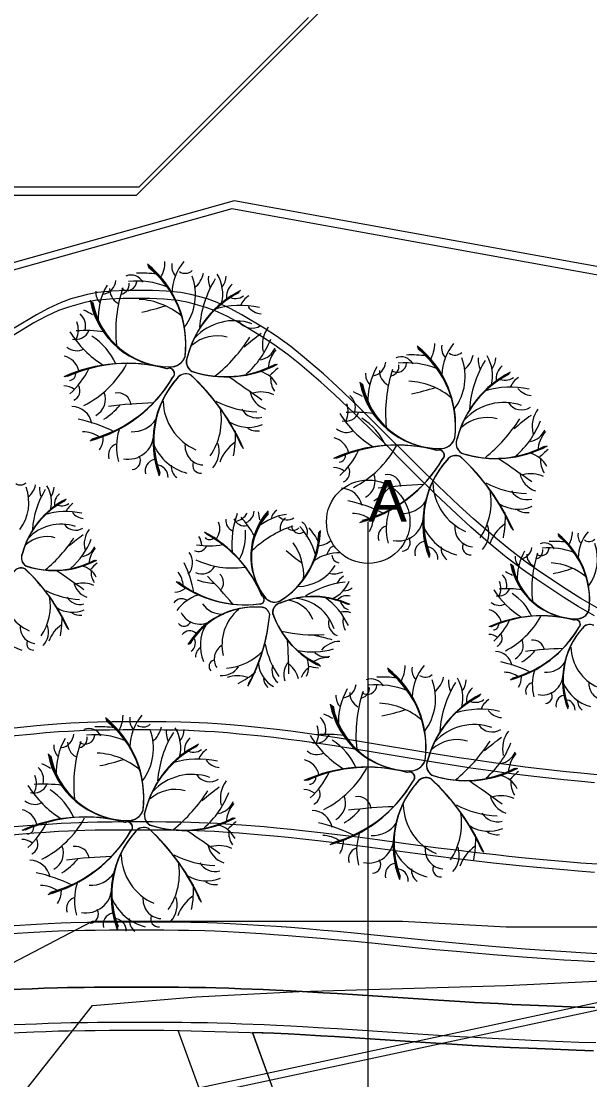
# Model space of a CAD drawing. Header units: metres. Extents: x -1097 to 1588, y -673 to 884.
# Drawn here: x 579.9 to 612.9, y 437.7 to 499 of the extents above; entities that cross this region are included whole.
import ezdxf

# ---------------------------------------------------------------- set-up
doc = ezdxf.new("R2010")
doc.units = ezdxf.units.M
for name, color, linetype, lineweight, plot in [('CORTES', 1, 'Continuous', 0, False), ('CRECIDA_Q100', 5, 'Continuous', 0, False), ('CRECIDA_Q2', 150, 'Continuous', 0, False), ('EXTENSIONES', 252, 'Continuous', 0, False), ('Senderos', 94, 'Continuous', 0, False), ('Solado', 7, 'Continuous', 0, False), ('TERRENO', 188, 'Continuous', 0, False), ('TEXTO', 7, 'Continuous', 0, False), ('VEGETACION', 85, 'Continuous', 0, False), ('VISTA LEJOS', 7, 'Continuous', 0, False)]:
    doc.layers.add(name, color=color, linetype=linetype, lineweight=lineweight, plot=plot)
doc.styles.add('ARIAL', font='arial.ttf')

msp = doc.modelspace()

# ---------------------------------------------------------------- linework, layer by layer
at = {"layer": 'CORTES'}
msp.add_lwpolyline([(600, 175), (600, 470)], dxfattribs=at)
msp.add_circle((600, 470), 2.42, dxfattribs=at)
at = {"layer": 'CRECIDA_Q100'}
msp.add_lwpolyline([(542, 440.344), (548, 440.981), (554, 441.595), (560, 442.178), (566, 442.727), (572, 443.25), (578, 443.721), (584, 446.851), (590, 446.851), (596, 446.851), (602, 446.851), (608, 446.521), (614, 446.521)], dxfattribs=at)
at = {"layer": 'CRECIDA_Q2'}
msp.add_lwpolyline([(578, 434.362), (584, 441.959), (590, 442.461), (596, 442.77), (602, 442.944), (608, 443.125), (614, 443.407)], dxfattribs=at)
at = {"layer": 'EXTENSIONES'}
for points in [[(579.213, 442.884), (580.518, 442.936), (581.211, 442.961), (581.976, 442.985), (582.558, 442.999), (583.522, 443.016), (584.131, 443.024), (584.979, 443.03), (585.785, 443.032), (587.346, 443.032), (588.151, 443.03), (589, 443.024), (589.609, 443.016), (590.573, 442.999), (591.155, 442.985), (591.92, 442.961), (592.613, 442.936), (593.917, 442.884), (594.638, 442.853), (595.486, 442.812), (596.179, 442.775), (597.397, 442.705), (598.201, 442.656), (599.389, 442.581), (600.564, 442.504), (602.896, 442.349), (604.081, 442.272), (605.31, 442.195), (606.174, 442.145), (607.547, 442.071), (608.352, 442.031), (609.406, 441.983), (610.357, 441.944), (612.165, 441.875), (613.146, 441.841)], [(579.317, 440.386), (580.613, 440.438), (581.295, 440.463), (582.044, 440.486), (582.61, 440.499), (583.56, 440.516), (584.156, 440.524), (584.991, 440.53), (585.788, 440.532), (587.343, 440.532), (588.14, 440.53), (588.975, 440.524), (589.054, 440.523)], [(605.849, 394.179), (588.981, 440.524)], [(589.054, 440.523), (594.524, 440.355), (595.359, 440.315), (596.041, 440.278), (597.25, 440.209), (598.047, 440.161), (599.228, 440.086), (600.399, 440.01), (602.732, 439.854), (603.922, 439.777), (605.161, 439.7), (606.034, 439.649), (607.417, 439.574), (608.233, 439.533), (609.299, 439.485), (610.259, 439.446), (612.073, 439.377), (613.062, 439.342)], [(610.039, 394.362), (593.285, 440.393)]]:
    msp.add_lwpolyline(points, dxfattribs=at)
at = {"layer": 'Senderos'}
for points in [[(589.126, 440.994), (589.205, 440.993)], [(588.975, 440.524), (589.054, 440.523)]]:
    msp.add_lwpolyline(points, dxfattribs=at)
at = {"layer": 'Solado'}
for points in [[(613.146, 441.841), (612.165, 441.875), (610.357, 441.944), (609.406, 441.983), (608.352, 442.031), (607.547, 442.071), (606.174, 442.145), (605.31, 442.195), (604.081, 442.272), (602.896, 442.349), (600.564, 442.504), (599.389, 442.581), (598.201, 442.656), (597.397, 442.705), (596.179, 442.775), (595.486, 442.812), (594.638, 442.853), (593.917, 442.884), (592.613, 442.936), (591.92, 442.961), (591.155, 442.985), (590.573, 442.999), (589.609, 443.016), (589, 443.024), (588.151, 443.03), (587.346, 443.032), (585.785, 443.032), (584.979, 443.03), (584.131, 443.024), (583.522, 443.016), (582.558, 442.999), (581.976, 442.985), (581.211, 442.961), (580.518, 442.936), (579.213, 442.884)], [(579.317, 440.386), (580.613, 440.438), (581.295, 440.463), (582.044, 440.486), (582.61, 440.499), (583.56, 440.516), (584.156, 440.524), (584.991, 440.53), (585.788, 440.532), (587.343, 440.532), (588.14, 440.53), (589.034, 440.524), (594.524, 440.355), (595.359, 440.315), (596.041, 440.278), (597.25, 440.209), (598.047, 440.161), (599.228, 440.086), (600.399, 440.01), (602.732, 439.854), (603.922, 439.777), (605.161, 439.7), (606.034, 439.649), (607.417, 439.574), (608.233, 439.533), (609.299, 439.485), (610.259, 439.446), (612.073, 439.377), (613.062, 439.342)]]:
    msp.add_lwpolyline(points, dxfattribs=at)
at = {"layer": 'TERRENO'}
for points in [[(576.735, 488.933), (586.565, 488.933), (586.565, 488.933), (596.396, 498.763), (599.66, 502.056)], [(613.129, 464.539), (612.179, 465.086), (611.343, 465.614), (609.788, 466.651), (608.953, 467.236), (608.002, 467.956), (607.254, 468.571), (605.958, 469.694), (605.122, 470.452), (603.913, 471.604), (602.732, 472.766), (600.399, 475.099), (599.228, 476.251), (598.047, 477.374), (597.25, 478.094), (596.041, 479.131), (595.359, 479.678), (594.524, 480.283), (593.813, 480.744), (592.517, 481.521), (591.836, 481.896), (591.087, 482.241), (590.521, 482.443), (589.57, 482.702), (588.975, 482.817), (588.14, 482.904), (587.343, 482.933), (585.788, 482.933), (584.991, 482.904), (584.156, 482.817), (583.56, 482.702), (582.61, 482.443), (582.044, 482.241), (581.295, 481.896), (580.613, 481.521), (579.317, 480.744)], [(613.129, 454.866), (612.179, 454.958), (611.343, 455.046), (609.788, 455.218), (608.953, 455.316), (608.003, 455.436), (607.254, 455.538), (605.958, 455.726), (605.122, 455.852), (603.913, 456.044), (602.732, 456.238), (600.399, 456.627), (599.228, 456.819), (598.047, 457.006), (597.25, 457.126), (596.041, 457.299), (595.359, 457.39), (594.524, 457.491), (593.813, 457.567), (592.517, 457.697), (591.836, 457.759), (591.087, 457.817), (590.521, 457.851), (589.57, 457.894), (588.975, 457.913), (588.14, 457.927), (587.343, 457.932), (585.788, 457.932), (584.991, 457.927), (584.156, 457.913), (583.56, 457.894), (582.61, 457.851), (582.044, 457.817), (581.295, 457.759), (580.613, 457.697), (579.317, 457.567)], [(613.129, 449.679), (612.179, 449.752), (611.343, 449.823), (609.788, 449.961), (608.953, 450.039), (608.003, 450.135), (607.254, 450.217), (605.958, 450.367), (605.122, 450.468), (603.913, 450.622), (602.732, 450.776), (600.399, 451.088), (599.228, 451.241), (598.047, 451.391), (597.25, 451.487), (596.041, 451.625), (595.359, 451.698), (594.524, 451.779), (593.813, 451.84), (592.517, 451.944), (591.836, 451.994), (591.087, 452.04), (590.521, 452.067), (589.57, 452.101), (588.975, 452.117), (588.14, 452.128), (587.343, 452.132), (585.788, 452.132), (584.991, 452.128), (584.156, 452.117), (583.56, 452.101), (582.61, 452.067), (582.044, 452.04), (581.295, 451.994), (580.613, 451.944), (579.317, 451.84)], [(613.129, 444.492), (612.179, 444.547), (611.343, 444.6), (609.788, 444.704), (608.953, 444.762), (608.003, 444.834), (607.254, 444.896), (605.958, 445.008), (605.122, 445.084), (603.913, 445.199), (602.732, 445.315), (600.399, 445.549), (599.228, 445.664), (598.047, 445.776), (597.25, 445.848), (596.041, 445.952), (595.359, 446.006), (594.524, 446.067), (593.813, 446.113), (592.517, 446.191), (591.836, 446.228), (591.087, 446.263), (590.521, 446.283), (589.57, 446.309), (588.975, 446.32), (588.14, 446.329), (587.343, 446.332), (585.788, 446.332), (584.991, 446.329), (584.156, 446.32), (583.56, 446.309), (582.61, 446.283), (582.044, 446.263), (581.295, 446.228), (580.613, 446.191), (579.317, 446.113)]]:
    msp.add_lwpolyline(points, dxfattribs=at)
at = {"layer": 'TEXTO', "color": 141}
msp.add_lwpolyline([(942.808, 512.252), (491.207, 415.553)], dxfattribs=at)
at = {"layer": 'VEGETACION', "color": 254}
msp.add_lwpolyline([(613.062, 439.342), (612.073, 439.377), (610.259, 439.446), (609.299, 439.485), (608.233, 439.533), (607.417, 439.574), (606.034, 439.649), (605.161, 439.7), (603.922, 439.777), (602.732, 439.854), (600.399, 440.01), (599.228, 440.086), (598.047, 440.161), (597.25, 440.209), (596.041, 440.278), (595.359, 440.315), (594.524, 440.355), (593.285, 440.393), (594.826, 436.159)], dxfattribs=at)
at = {"layer": 'VEGETACION'}
for centre, radius, start, end in [((583.564, 480.316), 5.862, -7.01261, 51.76086), ((583.62, 480.302), 5.803, -7.01261, 51.76086), ((583.676, 480.287), 5.745, -7.01261, 51.76086), ((583.733, 480.273), 5.686, -7.01261, 51.76086), ((586.345, 485.081), 1.869, -30.31086, -0.13685), ((589.441, 484.822), 0.839, 169.67781, -136.28872), ((591.613, 483.157), 3, 140.20303, 178.19473), ((586.246, 483.526), 0.775, 26.98899, 112.35361), ((586.863, 477.834), 6.571, 82.33941, 92.54677), ((589.386, 484.977), 0.58, -125.06785, -46.75849), ((586.845, 483.157), 3.133, -37.03996, 20.27839), ((589.082, 484.657), 1.382, -52.21385, -10.74588), ((592.079, 484.112), 1.353, 174.4694, -156.12237), ((589.388, 483.209), 2.176, -14.12065, 31.52713), ((590.714, 484.255), 1.04, -37.87568, -0.69377), ((588.184, 481.795), 3.845, 149.94734, -176.82535), ((584.493, 484.065), 0.878, -80.57325, -5.45985), ((585.941, 483.494), 0.939, 178.87088, -119.62745), ((593.218, 481.061), 7.859, 161.42441, -173.90455), ((586.024, 483.951), 0.548, -126.83758, -2.22247), ((585.577, 483.748), 0.561, -77.85985, 7.89186), ((586.567, 479.198), 4.754, 68.3223, 95.67587), ((596.462, 480.804), 6.258, 148.36683, 175.73086), ((592.706, 483.051), 0.93, 129.13352, -169.79062), ((585.052, 483.29), 0.855, 175.5863, -134.2924), ((586.524, 478.798), 4.093, 49.1819, 87.28655), ((595.167, 478.074), 5.846, 117.23254, 165.08268), ((595.228, 478.066), 5.906, 117.23254, 165.08268), ((595.29, 478.057), 5.967, 117.23254, 165.08268), ((595.351, 478.049), 6.027, 117.23254, 165.08268), ((592.298, 483.748), 0.81, -119.40791, -53.77718), ((593.715, 482.077), 1.206, 122.42615, 158.39057), ((588.52, 483.704), 4.73, -169.39915, -90.61113), ((588.527, 483.656), 4.683, -169.39915, -90.61113), ((588.533, 483.608), 4.635, -169.39915, -90.61113), ((588.54, 483.559), 4.588, -169.39915, -90.61113), ((584.679, 493.273), 11.329, -78.88119, -71.62327), ((592.587, 477.544), 4.996, 77.26203, 107.34819), ((593.912, 483.174), 1.128, -141.31419, -95.81178), ((582.678, 481.348), 0.931, -14.60648, 49.15979), ((581.012, 476.744), 6.054, 60.2465, 65.67795), ((592.225, 478.533), 3.119, 70.80163, 137.40588), ((583.041, 481.396), 0.827, -103.47011, -23.89102), ((581.938, 481.129), 1.251, -25.45632, 21.23769), ((583.633, 473.73), 7.353, 81.86691, 94.41278), ((593.253, 482.143), 0.922, -146.51659, -56.55935), ((595.555, 480.254), 1.693, 143.15964, -166.58772), ((587.817, 484.202), 6.03, -148.02706, -121.83538), ((582.076, 477.712), 3.584, 23.33462, 57.91194), ((591.235, 478.588), 2.189, 74.31841, 131.55014), ((585.16, 485.819), 9.484, -50.96163, -32.70067), ((602.258, 469.236), 14.413, 125.94383, 130.94741), ((589.564, 482.423), 5.12, -49.01403, -20.95397), ((583.089, 480.793), 0.88, -130.29884, -61.78587), ((593.554, 480.507), 1.134, -79.471, -22.67378), ((596.031, 478.773), 1.835, 139.45159, 176.95737), ((599.213, 475.578), 5.862, -7.01261, 51.76086), ((599.27, 475.564), 5.803, -7.01261, 51.76086), ((599.326, 475.549), 5.745, -7.01261, 51.76086), ((599.382, 475.535), 5.686, -7.01261, 51.76086), ((601.994, 480.343), 1.869, -30.31086, -0.13685), ((605.09, 480.084), 0.839, 169.67781, -136.28872), ((607.263, 478.419), 3, 140.20303, 178.19473), ((605.036, 480.239), 0.58, -125.06785, -46.75849), ((582.1, 478.485), 1.149, 14.16374, 76.17617), ((588.519, 479.881), 0.907, -93.13221, -17.97388), ((588.526, 479.87), 0.898, -93.13221, -17.97388), ((588.532, 479.86), 0.889, -93.13221, -17.97388), ((588.539, 479.85), 0.88, -93.13221, -17.97388), ((590.109, 479.283), 0.66, 153.41984, -121.27123), ((590.118, 479.287), 0.667, 153.41984, -121.27123), ((590.127, 479.292), 0.674, 153.41984, -121.27123), ((590.137, 479.296), 0.681, 153.41984, -121.27123), ((600.143, 479.327), 0.878, -80.57325, -5.45985), ((601.895, 478.787), 0.775, 26.98899, 112.35361), ((602.217, 474.46), 4.754, 68.3223, 95.67587), ((602.513, 473.096), 6.571, 82.33941, 92.54677), ((602.494, 478.418), 3.133, -37.03996, 20.27839), ((604.732, 479.918), 1.382, -52.21385, -10.74588), ((612.112, 476.065), 6.258, 148.36683, 175.73086), ((607.728, 479.374), 1.353, 174.4694, -156.12237), ((605.038, 478.47), 2.176, -14.12065, 31.52713), ((606.364, 479.517), 1.04, -37.87568, -0.69377), ((585.984, 470.303), 8.881, 74.72725, 114.24073), ((586.016, 470.389), 8.792, 74.72725, 114.24073), ((586.048, 470.474), 8.703, 74.72725, 114.24073), ((586.08, 470.56), 8.615, 74.72725, 114.24073), ((582.649, 478.582), 0.39, -87.47941, 11.74599), ((579.51, 480.944), 4.762, -47.90984, -25.81356), ((580.848, 481.964), 5.869, -63.07438, -28.86719), ((588.451, 478.587), 0.311, -49.80286, 114.20931), ((588.458, 478.589), 0.308, -49.80286, 114.20931), ((588.466, 478.592), 0.305, -49.80286, 114.20931), ((588.473, 478.595), 0.302, -49.80286, 114.20931), ((591.695, 484.61), 6.199, -108.13167, -62.2585), ((591.721, 484.669), 6.263, -108.13167, -62.2585), ((591.746, 484.728), 6.327, -108.13167, -62.2585), ((591.772, 484.787), 6.391, -108.13167, -62.2585), ((593.362, 477.245), 1.513, 26.97872, 76.13005), ((601.824, 470.746), 10.79, 130.7293, 134.41442), ((600.701, 478.552), 0.855, 175.5863, -134.2924), ((603.834, 477.057), 3.845, 149.94734, -176.82535), ((601.59, 478.756), 0.939, 178.87088, -119.62745), ((608.867, 476.323), 7.859, 161.42441, -173.90455), ((601.674, 479.212), 0.548, -126.83758, -2.22247), ((601.227, 479.01), 0.561, -77.85985, 7.89186), ((610.94, 473.319), 5.967, 117.23254, 165.08268), ((611.001, 473.311), 6.027, 117.23254, 165.08268), ((608.356, 478.313), 0.93, 129.13352, -169.79062), ((581.795, 482.372), 7.95, -74.86791, -30.40238), ((581.869, 482.337), 7.87, -74.86791, -30.40238), ((581.943, 482.302), 7.791, -74.86791, -30.40238), ((582.017, 482.267), 7.711, -74.86791, -30.40238), ((593.028, 474.64), 5.509, 138.41245, -158.97879), ((592.989, 474.682), 5.454, 138.41245, -158.97879), ((592.951, 474.725), 5.399, 138.41245, -158.97879), ((592.913, 474.767), 5.344, 138.41245, -158.97879), ((589.431, 477.929), 0.64, 64.15715, 144.97171), ((589.429, 477.939), 0.634, 64.15715, 144.97171), ((589.427, 477.948), 0.627, 64.15715, 144.97171), ((589.424, 477.958), 0.621, 64.15715, 144.97171), ((581.228, 469.306), 12.511, 23.86454, 47.40587), ((581.145, 469.208), 12.64, 23.86454, 47.40587), ((581.063, 469.109), 12.769, 23.86454, 47.40587), ((580.981, 469.01), 12.898, 23.86454, 47.40587), ((557.517, 427.296), 61.595, 53.87007, 56.06767), ((595.647, 478.297), 1.306, 175.41939, -146.01117), ((604.169, 478.966), 4.73, -169.39915, -90.61113), ((604.176, 478.918), 4.683, -169.39915, -90.61113), ((604.183, 478.869), 4.635, -169.39915, -90.61113), ((604.19, 478.821), 4.588, -169.39915, -90.61113), ((602.173, 474.059), 4.093, 49.1819, 87.28655), ((610.817, 473.336), 5.846, 117.23254, 165.08268), ((610.878, 473.327), 5.906, 117.23254, 165.08268), ((607.947, 479.01), 0.81, -119.40791, -53.77718), ((609.364, 477.339), 1.206, 122.42615, 158.39057), ((582.348, 476.882), 0.997, 52.25184, 90.5793), ((582.671, 477.601), 0.61, -65.70951, 27.14006), ((583.689, 477.098), 1.069, -61.51977, 22.95033), ((585.468, 476.694), 0.78, 6.63564, 100.13385), ((594.491, 477.826), 1.374, -169.09926, -108.54581), ((593.781, 475.738), 1.784, 65.24594, 104.85446), ((596.662, 472.006), 6.054, 60.2465, 65.67795), ((600.328, 488.535), 11.329, -78.88119, -71.62327), ((608.237, 472.806), 4.996, 77.26203, 107.34819), ((609.562, 478.436), 1.128, -141.31419, -95.81178), ((588.502, 448.324), 28.581, 91.89585, 97.18239), ((591.254, 477.068), 3.15, -178.6401, -113.40996), ((593.769, 482.034), 5.671, -117.27146, -92.28607), ((597.588, 476.391), 1.251, -25.45632, 21.23769), ((598.328, 476.61), 0.931, -14.60648, 49.15979), ((607.875, 473.795), 3.119, 70.80163, 137.40588), ((608.903, 477.405), 0.922, -146.51659, -56.55935), ((582.78, 475.458), 1.222, 10.88374, 88.48923), ((582.7, 479.175), 3.781, -58.5365, -40.24403), ((587.764, 475.905), 3.722, -34.2307, 10.37313), ((593.562, 477.063), 1.045, -148.92217, -74.86876), ((603.467, 479.463), 6.03, -148.02706, -121.83538), ((598.691, 476.658), 0.827, -103.47011, -23.89102), ((599.283, 468.992), 7.353, 81.86691, 94.41278), ((617.908, 464.498), 14.413, 125.94383, 130.94741), ((611.204, 475.516), 1.693, 143.15964, -166.58772), ((581.461, 467.731), 8.396, 63.11546, 78.20425), ((586.331, 476.868), 1.651, -93.06078, -33.79545), ((593.053, 477.562), 2.092, -122.25906, -66.98973), ((597.726, 472.973), 3.584, 23.33462, 57.91194), ((606.885, 473.85), 2.189, 74.31841, 131.55014), ((600.81, 481.081), 9.484, -50.96163, -32.70067), ((605.213, 477.684), 5.12, -49.01403, -20.95397), ((583.424, 473.484), 1.735, 55.05214, 89.71285), ((583.331, 474.9), 1.306, -33.66519, 0.2761), ((588.6, 474.35), 3.202, 162.29182, -164.58266), ((586.091, 475.092), 1.466, -101.26434, -1.15026), ((586.334, 474.985), 5.974, -11.32784, 2.75208), ((593.566, 476.346), 1.081, -121.91184, -83.51776), ((598.739, 476.055), 0.88, -130.29884, -61.78587), ((609.204, 475.769), 1.134, -79.471, -22.67378), ((611.681, 474.035), 1.835, 139.45159, 176.95737), ((585.59, 473.868), 0.66, 109.77659, -161.16161), ((590.194, 475.591), 2.858, -157.33263, -104.24202), ((590.488, 474.402), 1.115, 172.80158, -94.34358), ((589.931, 474.087), 1.423, -42.05543, 18.62735), ((593.602, 472.665), 2.347, 124.73116, 160.55197), ((601.634, 465.565), 8.881, 74.72725, 114.24073), ((597.749, 473.747), 1.149, 14.16374, 76.17617), ((601.666, 465.651), 8.792, 74.72725, 114.24073), ((601.698, 465.736), 8.703, 74.72725, 114.24073), ((601.73, 465.822), 8.615, 74.72725, 114.24073), ((596.498, 477.226), 5.869, -63.07438, -28.86719), ((604.169, 475.142), 0.907, -93.13221, -17.97388), ((604.175, 475.132), 0.898, -93.13221, -17.97388), ((604.182, 475.122), 0.889, -93.13221, -17.97388), ((604.189, 475.112), 0.88, -93.13221, -17.97388), ((605.758, 474.545), 0.66, 153.41984, -121.27123), ((605.768, 474.549), 0.667, 153.41984, -121.27123), ((605.777, 474.553), 0.674, 153.41984, -121.27123), ((605.786, 474.558), 0.681, 153.41984, -121.27123), ((607.345, 479.872), 6.199, -108.13167, -62.2585), ((607.37, 479.931), 6.263, -108.13167, -62.2585), ((607.396, 479.99), 6.327, -108.13167, -62.2585), ((607.422, 480.049), 6.391, -108.13167, -62.2585), ((586.281, 473.541), 0.513, -86.06631, 31.73431), ((598.299, 473.844), 0.39, -87.47941, 11.74599), ((595.16, 476.206), 4.762, -47.90984, -25.81356), ((604.101, 473.848), 0.311, -49.80286, 114.20931), ((604.108, 473.851), 0.308, -49.80286, 114.20931), ((604.116, 473.854), 0.305, -49.80286, 114.20931), ((604.123, 473.857), 0.302, -49.80286, 114.20931), ((605.081, 473.191), 0.64, 64.15715, 144.97171), ((605.079, 473.201), 0.634, 64.15715, 144.97171), ((605.076, 473.21), 0.627, 64.15715, 144.97171), ((605.074, 473.219), 0.621, 64.15715, 144.97171), ((596.877, 464.568), 12.511, 23.86454, 47.40587), ((596.795, 464.469), 12.64, 23.86454, 47.40587), ((596.713, 464.371), 12.769, 23.86454, 47.40587), ((596.631, 464.272), 12.898, 23.86454, 47.40587), ((609.012, 472.507), 1.513, 26.97872, 76.13005), ((617.473, 466.008), 10.79, 130.7293, 134.41442), ((587.734, 472.943), 0.675, 102.03316, -164.99288), ((587.701, 472.594), 0.696, -2.81364, 89.85899), ((589.393, 473.217), 0.818, 174.9157, -126.47299), ((590.278, 473.273), 0.456, 157.63517, -83.3031), ((597.997, 472.144), 0.997, 52.25184, 90.5793), ((598.32, 472.863), 0.61, -65.70951, 27.14006), ((597.445, 477.634), 7.95, -74.86791, -30.40238), ((597.519, 477.599), 7.87, -74.86791, -30.40238), ((597.593, 477.564), 7.791, -74.86791, -30.40238), ((597.667, 477.529), 7.711, -74.86791, -30.40238), ((608.677, 469.902), 5.509, 138.41245, -158.97879), ((608.639, 469.944), 5.454, 138.41245, -158.97879), ((608.601, 469.986), 5.399, 138.41245, -158.97879), ((608.562, 470.029), 5.344, 138.41245, -158.97879), ((573.167, 422.558), 61.595, 53.87007, 56.06767), ((611.297, 473.558), 1.306, 175.41939, -146.01117), ((599.339, 472.359), 1.069, -61.51977, 22.95033), ((601.117, 471.956), 0.78, 6.63564, 100.13385), ((610.14, 473.088), 1.374, -169.09926, -108.54581), ((609.431, 470.999), 1.784, 65.24594, 104.85446), ((579.829, 472.611), 0.479, -125.06785, -46.75849), ((577.729, 471.106), 2.589, -37.03996, 20.27839), ((579.578, 472.346), 1.142, -52.21385, -10.74588), ((585.676, 469.162), 5.171, 148.36683, 175.73086), ((582.054, 471.896), 1.118, 174.4694, -156.12237), ((579.831, 471.149), 1.798, -14.12065, 31.52713), ((580.926, 472.014), 0.859, -37.87568, -0.69377), ((598.43, 470.72), 1.222, 10.88374, 88.48923), ((598.35, 474.436), 3.781, -58.5365, -40.24403), ((604.152, 443.585), 28.581, 91.89585, 97.18239), ((606.904, 472.329), 3.15, -178.6401, -113.40996), ((603.414, 471.167), 3.722, -34.2307, 10.37313), ((609.418, 477.295), 5.671, -117.27146, -92.28607), ((584.656, 466.9), 4.88, 117.23254, 165.08268), ((584.707, 466.893), 4.93, 117.23254, 165.08268), ((584.758, 466.886), 4.98, 117.23254, 165.08268), ((582.572, 471.019), 0.769, 129.13352, -169.79062), ((609.211, 472.325), 1.045, -148.92217, -74.86876), ((584.605, 466.906), 4.83, 117.23254, 165.08268), ((582.235, 471.595), 0.669, -119.40791, -53.77718), ((583.405, 470.214), 0.996, 122.42615, 158.39057), ((592.617, 470.662), 0.769, -67.11701, -3.35075), ((597.1, 468.017), 3.908, 138.09032, -143.12166), ((595.084, 470.083), 0.707, 123.07576, 173.19706), ((597.11, 462.992), 8.396, 63.11546, 78.20425), ((601.981, 472.13), 1.651, -93.06078, -33.79545), ((608.703, 472.824), 2.092, -122.25906, -66.98973), ((609.216, 471.608), 1.081, -121.91184, -83.51776), ((582.474, 466.468), 4.128, 77.26203, 107.34819), ((583.569, 471.121), 0.932, -141.31419, -95.81178), ((592.46, 470.114), 0.727, 177.19062, -114.2964), ((597.072, 468.728), 4.982, 159.46241, -174.34591), ((592.831, 470.448), 0.683, -155.98064, -76.40156), ((592.102, 471.038), 1.034, -77.96685, -31.27285), ((588.103, 466.205), 6.075, 29.35638, 41.90224), ((597.071, 467.989), 3.869, 138.09032, -143.12166), ((597.043, 467.96), 3.83, 138.09032, -143.12166), ((597.015, 467.931), 3.791, 138.09032, -143.12166), ((595.679, 467.278), 3.177, 97.4368, 130.66411), ((588.761, 469.439), 5.002, 7.73596, 13.16741), ((595.311, 470.839), 0.725, -133.08378, -57.97038), ((595.665, 469.602), 0.776, 126.36034, -172.13798), ((599.074, 468.746), 1.735, 55.05214, 89.71285), ((598.981, 470.162), 1.306, -33.66519, 0.2761), ((604.25, 469.612), 3.202, 162.29182, -164.58266), ((601.741, 470.354), 1.466, -101.26434, -1.15026), ((601.984, 470.247), 5.974, -11.32784, 2.75208), ((582.175, 467.286), 2.577, 70.80163, 137.40588), ((583.024, 470.269), 0.762, -146.51659, -56.55935), ((584.926, 468.708), 1.399, 143.15964, -166.58772), ((587.038, 462.941), 7.338, 22.21671, 61.7302), ((590.449, 469.602), 0.949, -38.3468, 23.66563), ((589.93, 469.228), 2.961, -29.17592, 5.40141), ((597.729, 463.608), 6.494, 108.91387, 133.58492), ((592.424, 469.474), 4.747, -59.52315, -0.74968), ((592.405, 469.519), 4.795, -59.52315, -0.74968), ((592.386, 469.563), 4.844, -59.52315, -0.74968), ((595.649, 469.968), 0.464, -130.37039, -44.61868), ((596.006, 469.778), 0.453, -179.34812, -54.73301), ((593.164, 467.032), 3.928, 15.81177, 43.16533), ((595.839, 469.418), 0.64, -25.52155, 59.84308), ((592.418, 466.151), 5.429, 29.82887, 40.03623), ((601.24, 469.13), 0.66, 109.77659, -161.16161), ((605.844, 470.853), 2.858, -157.33263, -104.24202), ((606.138, 469.664), 1.115, 172.80158, -94.34358), ((605.58, 469.349), 1.423, -42.05543, 18.62735), ((609.252, 467.927), 2.347, 124.73116, 160.55197), ((610.304, 469.424), 1.544, -30.31086, -0.13685), ((614.657, 467.834), 2.478, 140.20303, 178.19473), ((581.357, 467.331), 1.809, 74.31841, 131.55014), ((576.337, 473.306), 7.836, -50.96163, -32.70067), ((590.465, 459.604), 11.909, 125.94383, 130.94741), ((579.976, 470.5), 4.231, -49.01403, -20.95397), ((589.523, 468.633), 0.824, -0.2587, 38.06877), ((590.789, 469.291), 0.323, -139.98994, -40.76454), ((587.111, 462.963), 7.265, 22.21671, 61.7302), ((587.183, 462.985), 7.191, 22.21671, 61.7302), ((587.255, 463.007), 7.118, 22.21671, 61.7302), ((592.443, 469.43), 4.698, -59.52315, -0.74968), ((592.879, 466.859), 3.382, -3.32863, 34.77602), ((596.909, 470.136), 1.544, -82.82139, -52.64739), ((601.93, 468.803), 0.513, -86.06631, 31.73431), ((603.384, 468.205), 0.675, 102.03316, -164.99288), ((610.222, 468.138), 0.64, 26.98899, 112.35361), ((610.732, 463.436), 5.429, 82.33941, 92.54677), ((608.006, 465.487), 4.844, -7.01261, 51.76086), ((608.052, 465.475), 4.795, -7.01261, 51.76086), ((608.099, 465.463), 4.747, -7.01261, 51.76086), ((608.145, 465.451), 4.698, -7.01261, 51.76086), ((612.862, 469.21), 0.693, 169.67781, -136.28872), ((612.817, 469.338), 0.479, -125.06785, -46.75849), ((580.434, 467.909), 0.551, 153.41984, -121.27123), ((580.441, 467.913), 0.557, 153.41984, -121.27123), ((580.449, 467.916), 0.563, 153.41984, -121.27123), ((583.273, 468.917), 0.937, -79.471, -22.67378), ((585.32, 467.484), 1.516, 139.45159, 176.95737), ((588.807, 467.634), 1.01, -41.62679, 35.9787), ((590.157, 468.783), 0.504, -118.22004, -25.37047), ((590.759, 472.536), 3.935, -100.42037, -78.3241), ((601.441, 475.348), 9.361, -131.39173, -124.13381), ((598.297, 465.714), 2.478, 87.69249, 125.68419), ((598.296, 467.976), 0.693, 117.16728, 171.20074), ((603.351, 467.856), 0.696, -2.81364, 89.85899), ((605.043, 468.479), 0.818, 174.9157, -126.47299), ((605.927, 468.535), 0.456, 157.63517, -83.3031), ((611.823, 466.709), 3.177, 149.94734, -176.82535), ((608.774, 468.584), 0.725, -80.57325, -5.45985), ((615.983, 466.102), 6.494, 161.42441, -173.90455), ((610.038, 468.49), 0.453, -126.83758, -2.22247), ((609.67, 468.322), 0.464, -77.85985, 7.89186), ((610.487, 464.563), 3.928, 68.3223, 95.67587), ((610.717, 467.834), 2.589, -37.03996, 20.27839), ((580.426, 467.906), 0.546, 153.41984, -121.27123), ((581.737, 472.307), 5.122, -108.13167, -62.2585), ((581.758, 472.356), 5.175, -108.13167, -62.2585), ((581.779, 472.405), 5.228, -108.13167, -62.2585), ((581.8, 472.454), 5.281, -108.13167, -62.2585), ((590.106, 460.852), 8.915, 130.7293, 134.41442), ((583.077, 464.613), 6.938, 10.60493, 25.69371), ((592.101, 472.172), 4.849, -115.58492, -81.37772), ((598.37, 468.09), 0.479, -177.57839, -99.26902), ((612.101, 468.286), 3.908, -169.39915, -90.61113), ((609.235, 467.944), 0.707, 175.5863, -134.2924), ((609.97, 468.112), 0.776, 178.87088, -119.62745), ((610.451, 464.232), 3.382, 49.1819, 87.28655), ((579.866, 466.787), 0.529, 64.15715, 144.97171), ((579.864, 466.795), 0.523, 64.15715, 144.97171), ((579.862, 466.803), 0.518, 64.15715, 144.97171), ((579.861, 466.81), 0.513, 64.15715, 144.97171), ((573.088, 459.662), 10.337, 23.86454, 47.40587), ((573.02, 459.581), 10.444, 23.86454, 47.40587), ((572.952, 459.499), 10.55, 23.86454, 47.40587), ((572.884, 459.418), 10.657, 23.86454, 47.40587), ((553.496, 424.95), 50.894, 53.87007, 56.06767), ((583.114, 466.222), 1.25, 26.97872, 76.13005), ((585.002, 467.091), 1.079, 175.41939, -146.01117), ((587.836, 466.219), 1.434, 2.5416, 37.20232), ((590.339, 467.862), 0.883, -114.03031, -29.56021), ((590.969, 466.493), 0.645, -45.87489, 47.62332), ((595.898, 468.84), 2.589, -89.5505, -32.23214), ((598.007, 468.127), 1.142, -104.72438, -63.25642), ((605.897, 462.535), 5.002, 60.2465, 65.67795), ((612.106, 468.246), 3.869, -169.39915, -90.61113), ((612.112, 468.206), 3.83, -169.39915, -90.61113), ((612.118, 468.166), 3.791, -169.39915, -90.61113), ((608.927, 476.192), 9.361, -78.88119, -71.62327), ((584.047, 466.702), 1.136, -169.09926, -108.54581), ((583.46, 464.976), 1.474, 65.24594, 104.85446), ((592.845, 471.756), 6.568, -127.37844, -82.91291), ((592.859, 471.69), 6.503, -127.37844, -82.91291), ((592.873, 471.624), 6.437, -127.37844, -82.91291), ((592.887, 471.557), 6.371, -127.37844, -82.91291), ((591.203, 469.555), 3.124, -111.04704, -92.75457), ((573.895, 450.236), 23.615, 39.38532, 44.67185), ((599.192, 461.352), 5.171, 95.85629, 123.22032), ((597.211, 467.199), 1.798, -66.63119, -20.98341), ((599.157, 465.889), 1.118, 121.95887, 151.36709), ((606.662, 466.158), 1.034, -25.45632, 21.23769), ((607.274, 466.339), 0.769, -14.60648, 49.15979), ((581.372, 466.075), 2.603, -178.6401, -113.40996), ((583.45, 470.178), 4.686, -117.27146, -92.28607), ((588.718, 466.992), 1.079, -86.17573, -52.23443), ((591.007, 463.26), 2.646, 109.78128, 142.9068), ((593.71, 465.489), 0.257, -102.31339, 61.69877), ((593.715, 465.485), 0.255, -102.31339, 61.69877), ((593.721, 465.482), 0.252, -102.31339, 61.69877), ((593.727, 465.478), 0.249, -102.31339, 61.69877), ((598.777, 464.944), 0.769, 76.62298, 137.69885), ((598.564, 466.856), 0.859, -90.38621, -53.2043), ((611.52, 468.697), 4.982, -148.02706, -121.83538), ((607.574, 466.379), 0.683, -103.47011, -23.89102), ((608.063, 460.045), 6.075, 81.86691, 94.41278), ((606.777, 463.334), 2.961, 23.33462, 57.91194), ((578.489, 465.115), 3.076, -34.2307, 10.37313), ((583.279, 466.071), 0.864, -148.92217, -74.86876), ((589.178, 464.991), 0.546, 57.26605, 146.32785), ((591.517, 466.014), 1.364, -145.57132, -86.30599), ((594.592, 466.095), 0.75, -145.64274, -70.48442), ((594.589, 466.085), 0.742, -145.64274, -70.48442), ((594.586, 466.076), 0.735, -145.64274, -70.48442), ((594.583, 466.066), 0.727, -145.64274, -70.48442), ((595, 464.752), 0.546, 100.90931, -173.78177), ((595.008, 464.748), 0.551, 100.90931, -173.78177), ((595.015, 464.744), 0.557, 100.90931, -173.78177), ((595.023, 464.74), 0.563, 100.90931, -173.78177), ((596.751, 460.828), 4.83, 64.72201, 112.57215), ((596.776, 460.783), 4.88, 64.72201, 112.57215), ((596.802, 460.739), 4.93, 64.72201, 112.57215), ((596.828, 460.694), 4.98, 64.72201, 112.57215), ((595.111, 463.664), 1.809, 21.80787, 79.03961), ((595.573, 462.988), 2.577, 18.29109, 84.89534), ((595.106, 462.253), 4.128, 24.75149, 54.83765), ((599.028, 465.563), 0.669, -171.91844, -106.28771), ((607.614, 465.881), 0.727, -130.29884, -61.78587), ((582.859, 466.484), 1.729, -122.25906, -66.98973), ((577.307, 464.354), 4.936, -11.32784, 2.75208), ((583.283, 465.479), 0.893, -121.91184, -83.51776), ((590.232, 465.279), 1.211, -153.77487, -53.66079), ((593.424, 460.504), 4.552, 85.90191, 148.51067), ((593.432, 460.55), 4.506, 85.90191, 148.51067), ((593.441, 460.596), 4.461, 85.90191, 148.51067), ((593.449, 460.643), 4.415, 85.90191, 148.51067), ((594.123, 462.887), 2.603, 128.84937, -165.92049), ((583.675, 465.571), 10.657, -28.646, -5.10467), ((583.781, 465.566), 10.55, -28.646, -5.10467), ((583.887, 465.562), 10.444, -28.646, -5.10467), ((583.993, 465.558), 10.337, -28.646, -5.10467), ((593.772, 464.516), 0.529, 11.64661, 92.46118), ((593.777, 464.522), 0.523, 11.64661, 92.46118), ((593.782, 464.528), 0.518, 11.64661, 92.46118), ((593.787, 464.534), 0.513, 11.64661, 92.46118), ((599.29, 466.391), 5.122, -160.64221, -114.76904), ((599.342, 466.404), 5.175, -160.64221, -114.76904), ((599.394, 466.417), 5.228, -160.64221, -114.76904), ((599.445, 466.43), 5.281, -160.64221, -114.76904), ((598.645, 463.793), 0.996, 69.91561, 105.88004), ((610.005, 457.213), 7.338, 74.72725, 114.24073), ((606.796, 463.973), 0.949, 14.16374, 76.17617), ((610.032, 457.284), 7.265, 74.72725, 114.24073), ((610.059, 457.355), 7.191, 74.72725, 114.24073), ((610.085, 457.425), 7.118, 74.72725, 114.24073), ((605.762, 466.848), 4.849, -63.07438, -28.86719), ((612.1, 465.127), 0.75, -93.13221, -17.97388), ((612.106, 465.118), 0.742, -93.13221, -17.97388), ((612.111, 465.11), 0.735, -93.13221, -17.97388), ((612.117, 465.102), 0.727, -93.13221, -17.97388), ((580.497, 464.855), 2.362, -157.33263, -104.24202), ((580.74, 463.872), 0.921, 172.80158, -94.34358), ((580.279, 463.612), 1.176, -42.05543, 18.62735), ((583.313, 462.437), 1.939, 124.73116, 160.55197), ((589.311, 464.375), 0.424, -138.57685, -20.77623), ((592.623, 462.839), 2.362, 150.15684, -156.75256), ((598.457, 464.129), 0.762, 160.97287, -109.06988), ((599.464, 464.215), 0.932, 166.17527, -148.32231), ((607.25, 464.054), 0.323, -87.47941, 11.74599), ((604.657, 466.005), 3.935, -47.90984, -25.81356), ((606.545, 467.185), 6.568, -74.86791, -30.40238), ((606.606, 467.156), 6.503, -74.86791, -30.40238), ((606.667, 467.127), 6.437, -74.86791, -30.40238), ((606.728, 467.098), 6.371, -74.86791, -30.40238), ((612.044, 464.057), 0.257, -49.80286, 114.20931), ((612.05, 464.06), 0.255, -49.80286, 114.20931), ((612.056, 464.062), 0.252, -49.80286, 114.20931), ((612.062, 464.064), 0.249, -49.80286, 114.20931), ((612.854, 463.514), 0.529, 64.15715, 144.97171), ((612.852, 463.522), 0.523, 64.15715, 144.97171), ((612.85, 463.53), 0.518, 64.15715, 144.97171), ((612.848, 463.538), 0.513, 64.15715, 144.97171), ((589.649, 463.121), 0.557, 49.52262, 142.49658), ((589.404, 462.967), 0.575, -55.32418, 37.34845), ((596.797, 471.284), 7.836, -103.47217, -85.21121), ((594.523, 451.735), 11.909, 73.43329, 78.43687), ((607.001, 462.649), 0.824, 52.25184, 90.5793), ((607.268, 463.243), 0.504, -65.70951, 27.14006), ((615.825, 460.797), 4.552, 138.41245, -158.97879), ((615.794, 460.831), 4.506, 138.41245, -158.97879), ((615.762, 460.866), 4.461, 138.41245, -158.97879), ((615.731, 460.901), 4.415, 138.41245, -158.97879), ((580.566, 462.94), 0.376, 157.63517, -83.3031), ((590.664, 462.171), 0.676, 122.40516, -178.98353), ((591.991, 462.049), 0.921, 120.29105, -146.85412), ((598.644, 463.736), 4.686, -169.782, -144.7966), ((544.526, 459.977), 50.894, 1.35953, 3.55713), ((596.784, 466.688), 4.231, -101.52456, -73.46451), ((598.375, 461.67), 1.399, 90.6491, 140.90175), ((608.11, 462.827), 0.883, -61.51977, 22.95033), ((612.086, 439.052), 23.615, 91.89585, 97.18239), ((609.579, 462.494), 0.645, 6.63564, 100.13385), ((614.36, 462.802), 2.603, -178.6401, -113.40996), ((591.606, 464.591), 3.076, -86.74123, -42.13741), ((595.3, 461.594), 1.25, -25.53182, 23.61951), ((597.644, 460.613), 1.516, 86.94105, 124.44683), ((597.535, 463.109), 0.937, -131.98154, -75.18432), ((607.358, 461.473), 1.01, 10.88374, 88.48923), ((607.292, 464.543), 3.124, -58.5365, -40.24403), ((591.145, 461.619), 0.376, 105.12463, -135.81364), ((591.504, 462.256), 1.176, -94.56596, -33.88319), ((595.353, 461.956), 1.729, -174.76959, -119.50027), ((595.281, 461.372), 0.864, 158.56729, -127.3793), ((596.249, 461.147), 1.136, 138.3902, -161.05635), ((594.522, 460.562), 1.474, 12.7354, 52.34392), ((597.139, 460.625), 1.079, 122.90885, 161.4783), ((595.294, 452.779), 8.915, 78.21876, 81.90389), ((597.496, 456.911), 5.862, -7.01261, 51.76086), ((597.552, 456.897), 5.803, -7.01261, 51.76086), ((600.277, 461.676), 1.869, -30.31086, -0.13685), ((603.373, 461.417), 0.839, 169.67781, -136.28872), ((605.545, 459.752), 3, 140.20303, 178.19473), ((606.268, 455.087), 6.938, 63.11546, 78.20425), ((610.292, 462.637), 1.364, -93.06078, -33.79545), ((592.418, 459.134), 1.939, 72.22063, 108.04144), ((590.284, 465.065), 4.936, -63.83838, -49.75845), ((594.813, 461.008), 0.893, -174.42238, -136.02829), ((600.178, 460.121), 0.775, 26.98899, 112.35361), ((600.795, 454.429), 6.571, 82.33941, 92.54677), ((597.608, 456.882), 5.745, -7.01261, 51.76086), ((597.665, 456.868), 5.686, -7.01261, 51.76086), ((603.318, 461.572), 0.58, -125.06785, -46.75849), ((600.777, 459.752), 3.133, -37.03996, 20.27839), ((603.015, 461.252), 1.382, -52.21385, -10.74588), ((606.011, 460.707), 1.353, 174.4694, -156.12237), ((603.32, 459.804), 2.176, -14.12065, 31.52713), ((604.646, 460.85), 1.04, -37.87568, -0.69377), ((607.89, 459.841), 1.434, 55.05214, 89.71285), ((607.814, 461.012), 1.079, -33.66519, 0.2761), ((612.167, 460.557), 2.646, 162.29182, -164.58266), ((610.094, 461.17), 1.211, -101.26434, -1.15026), ((602.116, 458.39), 3.845, 149.94734, -176.82535), ((598.425, 460.66), 0.878, -80.57325, -5.45985), ((599.956, 460.546), 0.548, -126.83758, -2.22247), ((599.51, 460.343), 0.561, -77.85985, 7.89186), ((600.499, 455.793), 4.754, 68.3223, 95.67587), ((610.394, 457.399), 6.258, 148.36683, 175.73086), ((606.638, 459.646), 0.93, 129.13352, -169.79062), ((609.68, 460.159), 0.546, 109.77659, -161.16161), ((613.484, 461.582), 2.362, -157.33263, -104.24202), ((613.727, 460.6), 0.921, 172.80158, -94.34358), ((598.984, 459.885), 0.855, 175.5863, -134.2924), ((599.873, 460.089), 0.939, 178.87088, -119.62745), ((607.15, 457.656), 7.859, 161.42441, -173.90455), ((609.099, 454.669), 5.846, 117.23254, 165.08268), ((609.161, 454.661), 5.906, 117.23254, 165.08268), ((609.222, 454.652), 5.967, 117.23254, 165.08268), ((609.284, 454.644), 6.027, 117.23254, 165.08268), ((606.23, 460.343), 0.81, -119.40791, -53.77718), ((607.647, 458.672), 1.206, 122.42615, 158.39057), ((610.251, 459.889), 0.424, -86.06631, 31.73431), ((611.451, 459.394), 0.557, 102.03316, -164.99288), ((611.424, 459.106), 0.575, -2.81364, 89.85899), ((612.823, 459.621), 0.676, 174.9157, -126.47299), ((602.452, 460.299), 4.73, -169.39915, -90.61113), ((602.459, 460.251), 4.683, -169.39915, -90.61113), ((602.465, 460.203), 4.635, -169.39915, -90.61113), ((602.472, 460.154), 4.588, -169.39915, -90.61113), ((600.456, 455.393), 4.093, 49.1819, 87.28655), ((598.611, 469.868), 11.329, -78.88119, -71.62327), ((606.519, 454.139), 4.996, 77.26203, 107.34819), ((607.844, 459.769), 1.128, -141.31419, -95.81178), ((581.128, 454.025), 5.862, -7.01261, 51.76086), ((581.185, 454.011), 5.803, -7.01261, 51.76086), ((581.241, 453.996), 5.745, -7.01261, 51.76086), ((581.297, 453.982), 5.686, -7.01261, 51.76086), ((583.91, 458.79), 1.869, -30.31086, -0.13685), ((587.006, 458.531), 0.839, 169.67781, -136.28872), ((589.178, 456.866), 3, 140.20303, 178.19473), ((596.61, 457.943), 0.931, -14.60648, 49.15979), ((594.944, 453.339), 6.054, 60.2465, 65.67795), ((583.81, 457.235), 0.775, 26.98899, 112.35361), ((584.428, 451.543), 6.571, 82.33941, 92.54677), ((586.951, 458.686), 0.58, -125.06785, -46.75849), ((584.409, 456.866), 3.133, -37.03996, 20.27839), ((586.647, 458.366), 1.382, -52.21385, -10.74588), ((594.027, 454.513), 6.258, 148.36683, 175.73086), ((589.643, 457.821), 1.353, 174.4694, -156.12237), ((586.953, 456.918), 2.176, -14.12065, 31.52713), ((588.279, 457.964), 1.04, -37.87568, -0.69377), ((595.87, 457.724), 1.251, -25.45632, 21.23769), ((606.157, 455.128), 3.119, 70.80163, 137.40588), ((607.185, 458.738), 0.922, -146.51659, -56.55935), ((609.487, 456.849), 1.693, 143.15964, -166.58772), ((585.749, 455.504), 3.845, 149.94734, -176.82535), ((582.058, 457.774), 0.878, -80.57325, -5.45985), ((583.505, 457.203), 0.939, 178.87088, -119.62745), ((590.783, 454.77), 7.859, 161.42441, -173.90455), ((583.589, 457.66), 0.548, -126.83758, -2.22247), ((583.142, 457.457), 0.561, -77.85985, 7.89186), ((584.132, 452.907), 4.754, 68.3223, 95.67587), ((592.916, 451.758), 6.027, 117.23254, 165.08268), ((590.271, 456.76), 0.93, 129.13352, -169.79062), ((601.75, 460.797), 6.03, -148.02706, -121.83538), ((596.973, 457.991), 0.827, -103.47011, -23.89102), ((597.565, 450.325), 7.353, 81.86691, 94.41278), ((596.008, 454.307), 3.584, 23.33462, 57.91194), ((605.167, 455.183), 2.189, 74.31841, 131.55014), ((599.092, 462.414), 9.484, -50.96163, -32.70067), ((616.19, 445.831), 14.413, 125.94383, 130.94741), ((603.496, 459.018), 5.12, -49.01403, -20.95397), ((586.084, 457.413), 4.73, -169.39915, -90.61113), ((586.091, 457.365), 4.683, -169.39915, -90.61113), ((582.617, 456.999), 0.855, 175.5863, -134.2924), ((584.088, 452.507), 4.093, 49.1819, 87.28655), ((592.732, 451.783), 5.846, 117.23254, 165.08268), ((592.793, 451.775), 5.906, 117.23254, 165.08268), ((592.855, 451.766), 5.967, 117.23254, 165.08268), ((589.862, 457.457), 0.81, -119.40791, -53.77718), ((591.279, 455.786), 1.206, 122.42615, 158.39057), ((597.022, 457.388), 0.88, -130.29884, -61.78587), ((607.486, 457.102), 1.134, -79.471, -22.67378), ((609.964, 455.368), 1.835, 139.45159, 176.95737), ((578.577, 450.453), 6.054, 60.2465, 65.67795), ((586.098, 457.317), 4.635, -169.39915, -90.61113), ((586.105, 457.268), 4.588, -169.39915, -90.61113), ((582.243, 466.982), 11.329, -78.88119, -71.62327), ((590.152, 451.253), 4.996, 77.26203, 107.34819), ((591.477, 456.883), 1.128, -141.31419, -95.81178), ((596.032, 455.08), 1.149, 14.16374, 76.17617), ((602.451, 456.475), 0.907, -93.13221, -17.97388), ((602.458, 456.465), 0.898, -93.13221, -17.97388), ((602.465, 456.455), 0.889, -93.13221, -17.97388), ((602.471, 456.445), 0.88, -93.13221, -17.97388), ((604.041, 455.878), 0.66, 153.41984, -121.27123), ((604.05, 455.882), 0.667, 153.41984, -121.27123), ((604.059, 455.887), 0.674, 153.41984, -121.27123), ((604.069, 455.891), 0.681, 153.41984, -121.27123), ((579.503, 454.838), 1.251, -25.45632, 21.23769), ((580.243, 455.057), 0.931, -14.60648, 49.15979), ((589.79, 452.242), 3.119, 70.80163, 137.40588), ((590.818, 455.852), 0.922, -146.51659, -56.55935), ((599.916, 446.898), 8.881, 74.72725, 114.24073), ((599.948, 446.984), 8.792, 74.72725, 114.24073), ((599.98, 447.069), 8.703, 74.72725, 114.24073), ((600.012, 447.155), 8.615, 74.72725, 114.24073), ((593.443, 457.539), 4.762, -47.90984, -25.81356), ((594.78, 458.559), 5.869, -63.07438, -28.86719), ((602.383, 455.182), 0.311, -49.80286, 114.20931), ((602.391, 455.184), 0.308, -49.80286, 114.20931), ((602.398, 455.187), 0.305, -49.80286, 114.20931), ((602.405, 455.19), 0.302, -49.80286, 114.20931), ((605.627, 461.205), 6.199, -108.13167, -62.2585), ((605.653, 461.264), 6.263, -108.13167, -62.2585), ((605.678, 461.323), 6.327, -108.13167, -62.2585), ((605.704, 461.382), 6.391, -108.13167, -62.2585), ((607.294, 453.84), 1.513, 26.97872, 76.13005), ((615.756, 447.341), 10.79, 130.7293, 134.41442), ((585.382, 457.911), 6.03, -148.02706, -121.83538), ((580.606, 455.105), 0.827, -103.47011, -23.89102), ((581.198, 447.439), 7.353, 81.86691, 94.41278), ((593.119, 453.963), 1.693, 143.15964, -166.58772), ((596.581, 455.177), 0.39, -87.47941, 11.74599), ((595.727, 458.967), 7.95, -74.86791, -30.40238), ((595.802, 458.932), 7.87, -74.86791, -30.40238), ((595.876, 458.897), 7.791, -74.86791, -30.40238), ((595.95, 458.862), 7.711, -74.86791, -30.40238), ((606.96, 451.235), 5.509, 138.41245, -158.97879), ((606.921, 451.277), 5.454, 138.41245, -158.97879), ((606.883, 451.32), 5.399, 138.41245, -158.97879), ((606.845, 451.362), 5.344, 138.41245, -158.97879), ((603.363, 454.524), 0.64, 64.15715, 144.97171), ((603.361, 454.534), 0.634, 64.15715, 144.97171), ((603.359, 454.543), 0.627, 64.15715, 144.97171), ((603.356, 454.553), 0.621, 64.15715, 144.97171), ((595.16, 445.901), 12.511, 23.86454, 47.40587), ((595.078, 445.803), 12.64, 23.86454, 47.40587), ((594.995, 445.704), 12.769, 23.86454, 47.40587), ((594.913, 445.605), 12.898, 23.86454, 47.40587), ((571.449, 403.891), 61.595, 53.87007, 56.06767), ((609.58, 454.892), 1.306, 175.41939, -146.01117), ((579.641, 451.421), 3.584, 23.33462, 57.91194), ((588.8, 452.297), 2.189, 74.31841, 131.55014), ((582.725, 459.528), 9.484, -50.96163, -32.70067), ((599.823, 442.945), 14.413, 125.94383, 130.94741), ((587.128, 456.132), 5.12, -49.01403, -20.95397), ((596.28, 453.477), 0.997, 52.25184, 90.5793), ((596.603, 454.196), 0.61, -65.70951, 27.14006), ((597.622, 453.693), 1.069, -61.51977, 22.95033), ((599.4, 453.289), 0.78, 6.63564, 100.13385), ((608.423, 454.421), 1.374, -169.09926, -108.54581), ((607.713, 452.333), 1.784, 65.24594, 104.85446), ((580.654, 454.502), 0.88, -130.29884, -61.78587), ((591.119, 454.216), 1.134, -79.471, -22.67378), ((593.596, 452.482), 1.835, 139.45159, 176.95737), ((602.434, 424.919), 28.581, 91.89585, 97.18239), ((605.186, 453.663), 3.15, -178.6401, -113.40996), ((607.701, 458.629), 5.671, -117.27146, -92.28607), ((583.549, 444.012), 8.881, 74.72725, 114.24073), ((579.664, 452.194), 1.149, 14.16374, 76.17617), ((583.581, 444.098), 8.792, 74.72725, 114.24073), ((583.613, 444.183), 8.703, 74.72725, 114.24073), ((583.645, 444.269), 8.615, 74.72725, 114.24073), ((578.413, 455.673), 5.869, -63.07438, -28.86719), ((586.084, 453.589), 0.907, -93.13221, -17.97388), ((586.09, 453.579), 0.898, -93.13221, -17.97388), ((586.097, 453.569), 0.889, -93.13221, -17.97388), ((586.104, 453.559), 0.88, -93.13221, -17.97388), ((587.673, 452.992), 0.66, 153.41984, -121.27123), ((587.683, 452.996), 0.667, 153.41984, -121.27123), ((587.692, 453.001), 0.674, 153.41984, -121.27123), ((587.701, 453.005), 0.681, 153.41984, -121.27123), ((589.26, 458.319), 6.199, -108.13167, -62.2585), ((589.285, 458.378), 6.263, -108.13167, -62.2585), ((589.311, 458.437), 6.327, -108.13167, -62.2585), ((589.337, 458.496), 6.391, -108.13167, -62.2585), ((596.712, 452.053), 1.222, 10.88374, 88.48923), ((596.632, 455.77), 3.781, -58.5365, -40.24403), ((601.696, 452.5), 3.722, -34.2307, 10.37313), ((607.494, 453.658), 1.045, -148.92217, -74.86876), ((580.214, 452.291), 0.39, -87.47941, 11.74599), ((577.075, 454.653), 4.762, -47.90984, -25.81356), ((586.016, 452.296), 0.311, -49.80286, 114.20931), ((586.023, 452.298), 0.308, -49.80286, 114.20931), ((586.031, 452.301), 0.305, -49.80286, 114.20931), ((586.038, 452.304), 0.302, -49.80286, 114.20931), ((586.996, 451.638), 0.64, 64.15715, 144.97171), ((586.994, 451.648), 0.634, 64.15715, 144.97171), ((586.991, 451.657), 0.627, 64.15715, 144.97171), ((586.989, 451.667), 0.621, 64.15715, 144.97171), ((578.792, 443.015), 12.511, 23.86454, 47.40587), ((578.71, 442.917), 12.64, 23.86454, 47.40587), ((578.628, 442.818), 12.769, 23.86454, 47.40587), ((578.546, 442.719), 12.898, 23.86454, 47.40587), ((590.927, 450.954), 1.513, 26.97872, 76.13005), ((599.388, 444.455), 10.79, 130.7293, 134.41442), ((595.393, 444.326), 8.396, 63.11546, 78.20425), ((600.263, 453.463), 1.651, -93.06078, -33.79545), ((606.985, 454.157), 2.092, -122.25906, -66.98973), ((579.912, 450.591), 0.997, 52.25184, 90.5793), ((580.235, 451.31), 0.61, -65.70951, 27.14006), ((579.36, 456.081), 7.95, -74.86791, -30.40238), ((579.434, 456.046), 7.87, -74.86791, -30.40238), ((579.508, 456.011), 7.791, -74.86791, -30.40238), ((579.582, 455.976), 7.711, -74.86791, -30.40238), ((590.592, 448.349), 5.509, 138.41245, -158.97879), ((590.554, 448.391), 5.454, 138.41245, -158.97879), ((590.516, 448.434), 5.399, 138.41245, -158.97879), ((590.478, 448.476), 5.344, 138.41245, -158.97879), ((555.082, 401.005), 61.595, 53.87007, 56.06767), ((593.212, 452.006), 1.306, 175.41939, -146.01117), ((597.356, 450.079), 1.735, 55.05214, 89.71285), ((602.532, 450.945), 3.202, 162.29182, -164.58266), ((600.023, 451.687), 1.466, -101.26434, -1.15026), ((600.266, 451.58), 5.974, -11.32784, 2.75208), ((607.499, 452.941), 1.081, -121.91184, -83.51776), ((581.254, 450.807), 1.069, -61.51977, 22.95033), ((583.033, 450.403), 0.78, 6.63564, 100.13385), ((592.055, 451.535), 1.374, -169.09926, -108.54581), ((591.346, 449.447), 1.784, 65.24594, 104.85446), ((597.263, 451.495), 1.306, -33.66519, 0.2761), ((599.522, 450.463), 0.66, 109.77659, -161.16161), ((604.127, 452.186), 2.858, -157.33263, -104.24202), ((604.42, 450.997), 1.115, 172.80158, -94.34358), ((603.863, 450.682), 1.423, -42.05543, 18.62735), ((607.534, 449.26), 2.347, 124.73116, 160.55197), ((580.345, 449.167), 1.222, 10.88374, 88.48923), ((580.265, 452.883), 3.781, -58.5365, -40.24403), ((586.067, 422.033), 28.581, 91.89585, 97.18239), ((588.819, 450.777), 3.15, -178.6401, -113.40996), ((591.333, 455.743), 5.671, -117.27146, -92.28607), ((600.213, 450.136), 0.513, -86.06631, 31.73431), ((585.329, 449.614), 3.722, -34.2307, 10.37313), ((591.126, 450.772), 1.045, -148.92217, -74.86876), ((601.666, 449.538), 0.675, 102.03316, -164.99288), ((601.633, 449.189), 0.696, -2.81364, 89.85899), ((603.326, 449.812), 0.818, 174.9157, -126.47299), ((604.21, 449.868), 0.456, 157.63517, -83.3031), ((579.025, 441.44), 8.396, 63.11546, 78.20425), ((583.896, 450.577), 1.651, -93.06078, -33.79545), ((590.618, 451.271), 2.092, -122.25906, -66.98973), ((591.131, 450.055), 1.081, -121.91184, -83.51776), ((580.989, 447.193), 1.735, 55.05214, 89.71285), ((580.896, 448.609), 1.306, -33.66519, 0.2761), ((586.165, 448.059), 3.202, 162.29182, -164.58266), ((583.656, 448.801), 1.466, -101.26434, -1.15026), ((583.899, 448.694), 5.974, -11.32784, 2.75208), ((583.155, 447.577), 0.66, 109.77659, -161.16161), ((587.759, 449.3), 2.858, -157.33263, -104.24202), ((588.053, 448.111), 1.115, 172.80158, -94.34358), ((587.495, 447.796), 1.423, -42.05543, 18.62735), ((591.167, 446.374), 2.347, 124.73116, 160.55197), ((583.845, 447.25), 0.513, -86.06631, 31.73431), ((585.299, 446.652), 0.675, 102.03316, -164.99288), ((585.266, 446.303), 0.696, -2.81364, 89.85899), ((586.958, 446.926), 0.818, 174.9157, -126.47299), ((587.842, 446.982), 0.456, 157.63517, -83.3031)]:
    msp.add_arc(centre, radius, start, end, dxfattribs=at)
at = {"layer": 'VISTA LEJOS'}
for points in [[(942.959, 512.721), (491.358, 416.023)], [(942.808, 512.252), (491.207, 415.553)], [(576.735, 488.933), (586.565, 488.933), (586.565, 488.933), (596.396, 498.763), (599.66, 502.056)], [(576.886, 489.403), (586.716, 489.403), (586.716, 489.403), (596.547, 499.233)], [(592.233, 488.604), (535.514, 472.716)], [(640.587, 479.852), (592.233, 488.604)], [(592.082, 488.134), (535.363, 472.246)], [(640.436, 479.382), (592.082, 488.134)], [(613.129, 464.539), (612.179, 465.086), (611.343, 465.614), (609.788, 466.651), (608.953, 467.236), (608.002, 467.956), (607.254, 468.571), (605.958, 469.694), (605.122, 470.452), (603.913, 471.604), (602.732, 472.766), (600.399, 475.099), (599.228, 476.251), (598.047, 477.374), (597.25, 478.094), (596.041, 479.131), (595.359, 479.678), (594.524, 480.283), (593.813, 480.744), (592.517, 481.521), (591.836, 481.896), (591.087, 482.241), (590.521, 482.443), (589.57, 482.702), (588.975, 482.817), (588.14, 482.904), (587.343, 482.933), (585.788, 482.933), (584.991, 482.904), (584.156, 482.817), (583.56, 482.702), (582.61, 482.443), (582.044, 482.241), (581.295, 481.896), (580.613, 481.521), (579.317, 480.744)], [(613.28, 465.008), (612.329, 465.556), (611.494, 466.084), (609.939, 467.12), (609.104, 467.706), (608.153, 468.426), (607.404, 469.04), (606.108, 470.164), (605.273, 470.922), (604.064, 472.074), (602.883, 473.236), (600.55, 475.569), (599.379, 476.721), (598.198, 477.844), (597.401, 478.564), (596.191, 479.601), (595.51, 480.148), (594.675, 480.753), (593.964, 481.213), (592.668, 481.991), (591.987, 482.365), (591.238, 482.711), (590.671, 482.913), (589.721, 483.172), (589.126, 483.287), (588.291, 483.374), (587.494, 483.402), (585.938, 483.402), (585.142, 483.374), (584.306, 483.287), (583.711, 483.172), (582.761, 482.913), (582.194, 482.711), (581.446, 482.365), (580.764, 481.991), (579.468, 481.213)], [(613.28, 455.336), (612.329, 455.427), (611.494, 455.515), (609.939, 455.688), (609.104, 455.786), (608.153, 455.906), (607.404, 456.008), (606.108, 456.195), (605.273, 456.322), (604.064, 456.514), (602.883, 456.707), (600.55, 457.096), (599.379, 457.288), (598.198, 457.475), (597.401, 457.595), (596.191, 457.768), (595.51, 457.859), (594.675, 457.96), (593.964, 458.037), (592.668, 458.167), (591.987, 458.229), (591.238, 458.287), (590.671, 458.32), (589.721, 458.363), (589.126, 458.383), (588.291, 458.397), (587.494, 458.402), (585.938, 458.402), (585.142, 458.397), (584.306, 458.383), (583.711, 458.363), (582.761, 458.32), (582.194, 458.287), (581.446, 458.229), (580.764, 458.167), (579.468, 458.037)], [(613.129, 454.866), (612.179, 454.958), (611.343, 455.046), (609.788, 455.218), (608.953, 455.316), (608.003, 455.436), (607.254, 455.538), (605.958, 455.726), (605.122, 455.852), (603.913, 456.044), (602.732, 456.238), (600.399, 456.627), (599.228, 456.819), (598.047, 457.006), (597.25, 457.126), (596.041, 457.299), (595.359, 457.39), (594.524, 457.491), (593.813, 457.567), (592.517, 457.697), (591.836, 457.759), (591.087, 457.817), (590.521, 457.851), (589.57, 457.894), (588.975, 457.913), (588.14, 457.927), (587.343, 457.932), (585.788, 457.932), (584.991, 457.927), (584.156, 457.913), (583.56, 457.894), (582.61, 457.851), (582.044, 457.817), (581.295, 457.759), (580.613, 457.697), (579.317, 457.567)], [(613.28, 450.149), (612.329, 450.222), (611.494, 450.293), (609.939, 450.431), (609.104, 450.509), (608.153, 450.605), (607.404, 450.687), (606.108, 450.837), (605.273, 450.938), (604.064, 451.091), (602.883, 451.246), (600.55, 451.557), (599.379, 451.711), (598.198, 451.861), (597.401, 451.957), (596.191, 452.095), (595.51, 452.168), (594.675, 452.248), (593.964, 452.31), (592.668, 452.414), (591.987, 452.463), (591.238, 452.51), (590.671, 452.536), (589.721, 452.571), (589.126, 452.586), (588.291, 452.598), (587.494, 452.602), (585.938, 452.602), (585.142, 452.598), (584.306, 452.586), (583.711, 452.571), (582.761, 452.536), (582.194, 452.51), (581.446, 452.463), (580.764, 452.414), (579.468, 452.31)], [(613.129, 449.679), (612.179, 449.752), (611.343, 449.823), (609.788, 449.961), (608.953, 450.039), (608.003, 450.135), (607.254, 450.217), (605.958, 450.367), (605.122, 450.468), (603.913, 450.622), (602.732, 450.776), (600.399, 451.088), (599.228, 451.241), (598.047, 451.391), (597.25, 451.487), (596.041, 451.625), (595.359, 451.698), (594.524, 451.779), (593.813, 451.84), (592.517, 451.944), (591.836, 451.994), (591.087, 452.04), (590.521, 452.067), (589.57, 452.101), (588.975, 452.117), (588.14, 452.128), (587.343, 452.132), (585.788, 452.132), (584.991, 452.128), (584.156, 452.117), (583.56, 452.101), (582.61, 452.067), (582.044, 452.04), (581.295, 451.994), (580.613, 451.944), (579.317, 451.84)], [(613.28, 444.962), (612.329, 445.017), (611.494, 445.07), (609.939, 445.173), (609.104, 445.232), (608.153, 445.304), (607.404, 445.365), (606.108, 445.478), (605.273, 445.554), (604.064, 445.669), (602.883, 445.785), (600.55, 446.018), (599.379, 446.133), (598.198, 446.246), (597.401, 446.318), (596.191, 446.421), (595.51, 446.476), (594.675, 446.537), (593.964, 446.583), (592.668, 446.66), (591.987, 446.698), (591.238, 446.732), (590.671, 446.753), (589.721, 446.779), (589.126, 446.79), (588.291, 446.799), (587.494, 446.802), (585.938, 446.802), (585.142, 446.799), (584.306, 446.79), (583.711, 446.779), (582.761, 446.753), (582.194, 446.732), (581.446, 446.698), (580.764, 446.66), (579.468, 446.583)], [(613.129, 444.492), (612.179, 444.547), (611.343, 444.6), (609.788, 444.704), (608.953, 444.762), (608.003, 444.834), (607.254, 444.896), (605.958, 445.008), (605.122, 445.084), (603.913, 445.199), (602.732, 445.315), (600.399, 445.549), (599.228, 445.664), (598.047, 445.776), (597.25, 445.848), (596.041, 445.952), (595.359, 446.006), (594.524, 446.067), (593.813, 446.113), (592.517, 446.191), (591.836, 446.228), (591.087, 446.263), (590.521, 446.283), (589.57, 446.309), (588.975, 446.32), (588.14, 446.329), (587.343, 446.332), (585.788, 446.332), (584.991, 446.329), (584.156, 446.32), (583.56, 446.309), (582.61, 446.283), (582.044, 446.263), (581.295, 446.228), (580.613, 446.191), (579.317, 446.113)], [(579.468, 440.856), (580.764, 440.907), (581.446, 440.932), (582.194, 440.955), (582.761, 440.969), (583.711, 440.986), (584.306, 440.994), (585.142, 441), (585.938, 441.001), (587.494, 441.001), (588.291, 441), (589.126, 440.994), (589.721, 440.986), (590.671, 440.969), (591.238, 440.955), (591.987, 440.932), (592.668, 440.907), (593.964, 440.856), (594.675, 440.825), (595.51, 440.784), (596.191, 440.748), (597.401, 440.679), (598.198, 440.631), (599.379, 440.556), (600.55, 440.479), (602.883, 440.324), (604.073, 440.246), (605.312, 440.169), (606.185, 440.119), (607.568, 440.044), (608.384, 440.003), (609.449, 439.955), (610.409, 439.916), (612.224, 439.847), (613.213, 439.812)]]:
    msp.add_lwpolyline(points, dxfattribs=at)

# ---------------------------------------------------------------- texts
at = {"layer": 'CORTES', "style": 'ARIAL'}
msp.add_text('A', height=2.42, dxfattribs=at).set_placement((600, 470))

doc.saveas('drawing.dxf')
